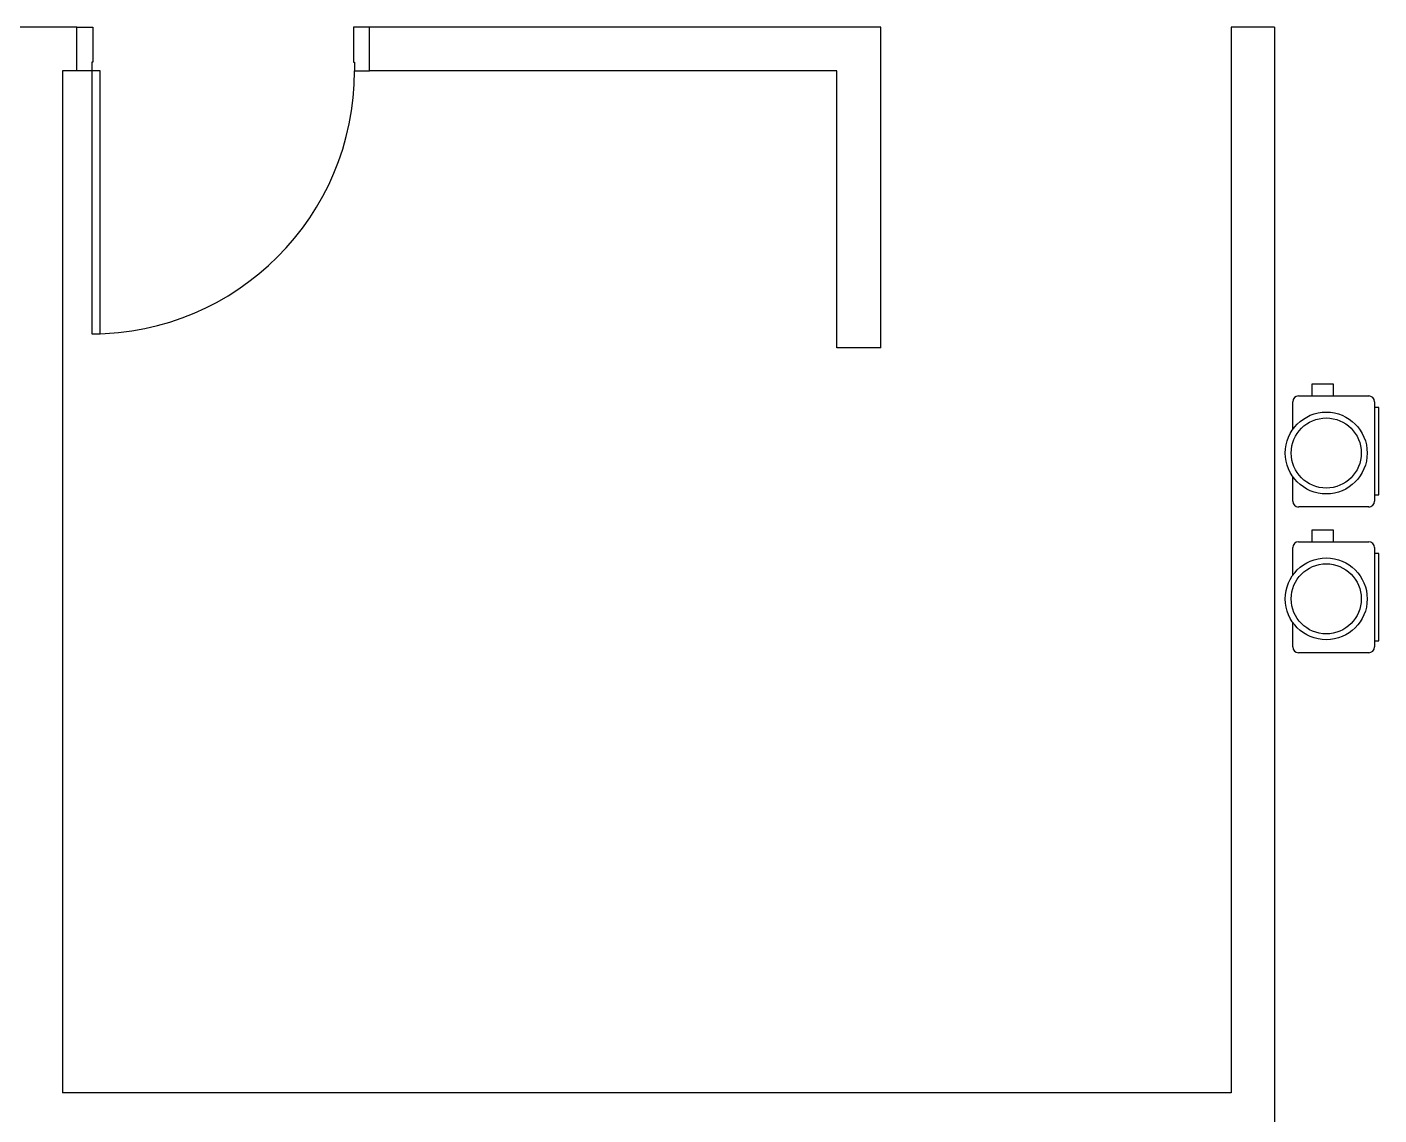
# Model space of a CAD drawing. Header units: millimetres. Extents: x 270 to 744, y -31 to 127.
# Drawn here: x 321.02 to 338.46, y 10.74 to 24.77 of the extents above; entities that cross this region are included whole.
import ezdxf

# ---------------------------------------------------------------- set-up
doc = ezdxf.new("R2010")
doc.units = ezdxf.units.MM
doc.header["$LTSCALE"] = 0.01
doc.header["$MEASUREMENT"] = 0
doc.layers.add('PAREDES', color=8, linetype='Continuous')
doc.layers.add('PORTAS', color=8, linetype='Continuous')

msp = doc.modelspace()

# ---------------------------------------------------------------- linework, layer by layer
for p, q in [((337.348, 19.581), (337.348, 19.941)), ((337.424, 20.016), (338.328, 20.016)), ((338.403, 19.941), (338.403, 18.659)), ((337.348, 18.659), (337.348, 18.978)), ((338.328, 18.584), (337.424, 18.584)), ((337.424, 18.136), (338.328, 18.136)), ((337.348, 17.7), (337.348, 18.06)), ((338.403, 18.06), (338.403, 16.779)), ((337.348, 16.779), (337.348, 17.098)), ((338.328, 16.703), (337.424, 16.703))]:
    msp.add_line(p, q)
for points in [[(337.875, 20.016), (337.875, 20.167), (337.595, 20.167), (337.595, 20.016)], [(338.403, 18.74), (338.461, 18.74), (338.461, 19.866), (338.403, 19.866)], [(337.875, 18.136), (337.875, 18.286), (337.595, 18.286), (337.595, 18.136)], [(338.403, 16.859), (338.461, 16.859), (338.461, 17.986), (338.403, 17.986)]]:
    msp.add_lwpolyline(points)
for centre, radius in [((337.781, 19.28), 0.528), ((337.781, 19.28), 0.452), ((337.781, 17.399), 0.528), ((337.781, 17.399), 0.452)]:
    msp.add_circle(centre, radius)
for centre, start, end in [((337.424, 19.941), 90, 180), ((338.328, 19.941), 0, 90), ((337.424, 18.659), 180, 270), ((338.328, 18.659), 270, 0), ((337.424, 18.06), 90, 180), ((338.328, 18.06), 0, 90), ((337.424, 16.779), 180, 270), ((338.328, 16.779), 270, 0)]:
    msp.add_arc(centre, 0.0754, start, end)
at = {"layer": 'PAREDES'}
for p, q in [((321.666, 24.774), (320.725, 24.774)), ((332.034, 24.774), (325.438, 24.774)), ((332.034, 20.635), (332.034, 24.774)), ((337.114, 24.774), (336.555, 24.774)), ((336.555, 24.774), (336.555, 11.026)), ((337.114, 24.774), (337.114, 1.986)), ((321.666, 24.208), (321.483, 24.208)), ((321.483, 24.208), (321.483, 11.026)), ((331.467, 24.208), (325.438, 24.208)), ((331.467, 20.635), (331.467, 24.208)), ((332.034, 20.635), (331.467, 20.635)), ((336.555, 11.026), (321.483, 11.026))]:
    msp.add_line(p, q, dxfattribs=at)
at = {"layer": 'PORTAS'}
for points in [[(321.666, 24.208), (321.666, 24.774), (321.874, 24.774), (321.874, 24.319), (321.858, 24.319), (321.858, 24.208), (321.666, 24.208)], [(325.44, 24.208), (325.44, 24.774), (325.233, 24.774), (325.233, 24.319), (325.249, 24.319), (325.249, 24.208), (325.44, 24.208)], [(321.969, 24.208), (321.858, 24.208), (321.858, 20.816), (321.969, 20.816), (321.969, 24.208)]]:
    msp.add_lwpolyline(points, dxfattribs=at)
msp.add_arc((321.858, 24.208), 3.391, 270, 0, dxfattribs=at)

doc.saveas('drawing.dxf')
